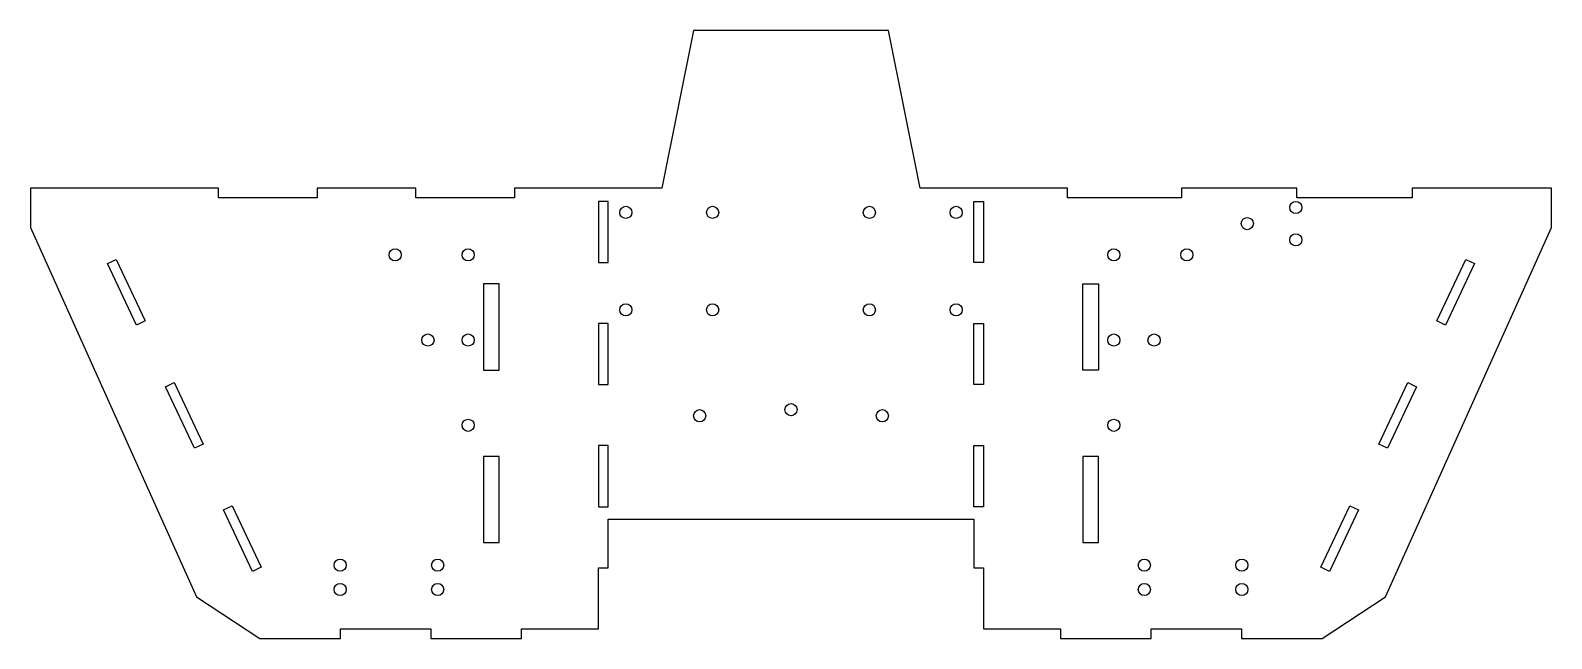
# Model space of a CAD drawing. Header units: inches. Extents: x -1244 to -570, y -2074 to -1714.
# Drawn here: x -632.2 to -569.7, y -1925.8 to -1900.9 of the extents above; entities that cross this region are included whole.
import ezdxf

# ---------------------------------------------------------------- set-up
doc = ezdxf.new("R2010")
doc.units = ezdxf.units.IN
doc.header["$LTSCALE"] = 0.1
doc.header["$MEASUREMENT"] = 0

msp = doc.modelspace()

# ---------------------------------------------------------------- linework, layer by layer
at = {"color": 7, "linetype": 'Continuous', "lineweight": 25}
for points in [[(-580.18292, -1907.73341), (-580.18292, -1907.33341), (-584.91854, -1907.33341), (-584.91854, -1907.73341), (-589.59857, -1907.73341), (-589.59857, -1907.33341), (-595.6512, -1907.33341), (-596.94801, -1900.86155), (-604.94801, -1900.86155), (-606.24483, -1907.33341), (-612.29746, -1907.33341), (-612.29746, -1907.73341), (-616.34831, -1907.73341), (-616.34831, -1907.33341), (-620.39916, -1907.33341), (-620.39916, -1907.73341), (-624.45001, -1907.73341), (-624.45001, -1907.33341), (-632.16895, -1907.33341), (-632.16895, -1908.94882), (-625.35392, -1924.11455), (-622.75115, -1925.83341), (-619.4473, -1925.83341), (-619.4473, -1925.43341), (-615.72866, -1925.43341), (-615.72866, -1925.83341), (-612.01001, -1925.83341), (-612.01001, -1925.43341), (-608.84801, -1925.43341), (-608.84801, -1922.92544), (-608.44801, -1922.92544), (-608.44801, -1920.93341), (-593.44801, -1920.93341), (-593.44801, -1922.92544), (-593.04801, -1922.92544), (-593.04801, -1925.43341), (-589.88601, -1925.43341), (-589.88601, -1925.83341), (-586.16737, -1925.83341), (-586.16737, -1925.43341), (-582.44873, -1925.43341), (-582.44873, -1925.83341), (-579.14488, -1925.83341), (-576.5421, -1924.11455), (-569.72708, -1908.94882), (-569.72708, -1907.33341), (-575.4473, -1907.33341), (-575.4473, -1907.73341)], [(-608.84801, -1910.3897), (-608.44801, -1910.3897), (-608.44801, -1907.88241), (-608.84801, -1907.88241)], [(-593.44801, -1907.88241), (-593.04801, -1907.88241), (-593.04801, -1910.3897), (-593.44801, -1910.3897)], [(-627.45738, -1912.79055), (-627.81928, -1912.96093), (-629.00972, -1910.43236), (-628.64782, -1910.26198)], [(-573.2482, -1910.26198), (-572.88631, -1910.43236), (-574.07675, -1912.96093), (-574.43864, -1912.79055)], [(-613.57301, -1914.81341), (-612.92276, -1914.81341), (-612.92276, -1911.27341), (-613.57301, -1911.27341)], [(-588.97327, -1914.81341), (-588.97327, -1911.27341), (-588.32301, -1911.27341), (-588.32301, -1914.81341)], [(-608.84801, -1915.40358), (-608.44801, -1915.40358), (-608.44801, -1912.8963), (-608.84801, -1912.8963)], [(-593.44801, -1912.8963), (-593.04801, -1912.8963), (-593.04801, -1915.40358), (-593.44801, -1915.40358)], [(-626.26694, -1915.31913), (-625.0765, -1917.8477), (-625.4384, -1918.01808), (-626.62884, -1915.48951)], [(-575.62908, -1915.31913), (-575.26719, -1915.48951), (-576.45763, -1918.01808), (-576.81952, -1917.8477)], [(-608.84801, -1920.41815), (-608.44801, -1920.41815), (-608.44801, -1917.91087), (-608.84801, -1917.91087)], [(-593.44801, -1917.91087), (-593.04801, -1917.91087), (-593.04801, -1920.41815), (-593.44801, -1920.41815)], [(-613.57301, -1921.89341), (-612.92276, -1921.89341), (-612.92276, -1918.35341), (-613.57301, -1918.35341)], [(-588.97327, -1921.89341), (-588.32301, -1921.89341), (-588.32301, -1918.35341), (-588.97327, -1918.35341)], [(-623.88606, -1920.37627), (-622.69562, -1922.90484), (-623.05752, -1923.07522), (-624.24796, -1920.54665)], [(-578.00996, -1920.37627), (-577.64807, -1920.54665), (-578.83851, -1923.07522), (-579.2004, -1922.90484)]]:
    msp.add_lwpolyline(points, close=True, dxfattribs=at)
for centre in [(-607.73051, -1908.33341), (-604.16551, -1908.33341), (-597.73051, -1908.33341), (-594.16551, -1908.33341), (-580.22357, -1908.13017), (-582.21757, -1908.79429), (-580.22357, -1909.45841), (-617.19802, -1910.07533), (-614.19802, -1910.07533), (-587.698, -1910.07533), (-584.698, -1910.07533), (-607.73051, -1912.33341), (-604.16551, -1912.33341), (-597.73051, -1912.33341), (-594.16551, -1912.33341), (-615.85249, -1913.57533), (-614.19802, -1913.57533), (-587.698, -1913.57533), (-586.04353, -1913.57533), (-600.94801, -1916.43341), (-614.19802, -1917.07533), (-604.69801, -1916.68341), (-597.19801, -1916.68341), (-587.698, -1917.07533), (-619.45301, -1922.81941), (-615.45301, -1922.81941), (-586.44301, -1922.81941), (-582.44301, -1922.81941), (-619.45301, -1923.81941), (-615.45301, -1923.81941), (-586.44301, -1923.81941), (-582.44301, -1923.81941)]:
    msp.add_circle(centre, 0.25, dxfattribs=at)

doc.saveas('drawing.dxf')
